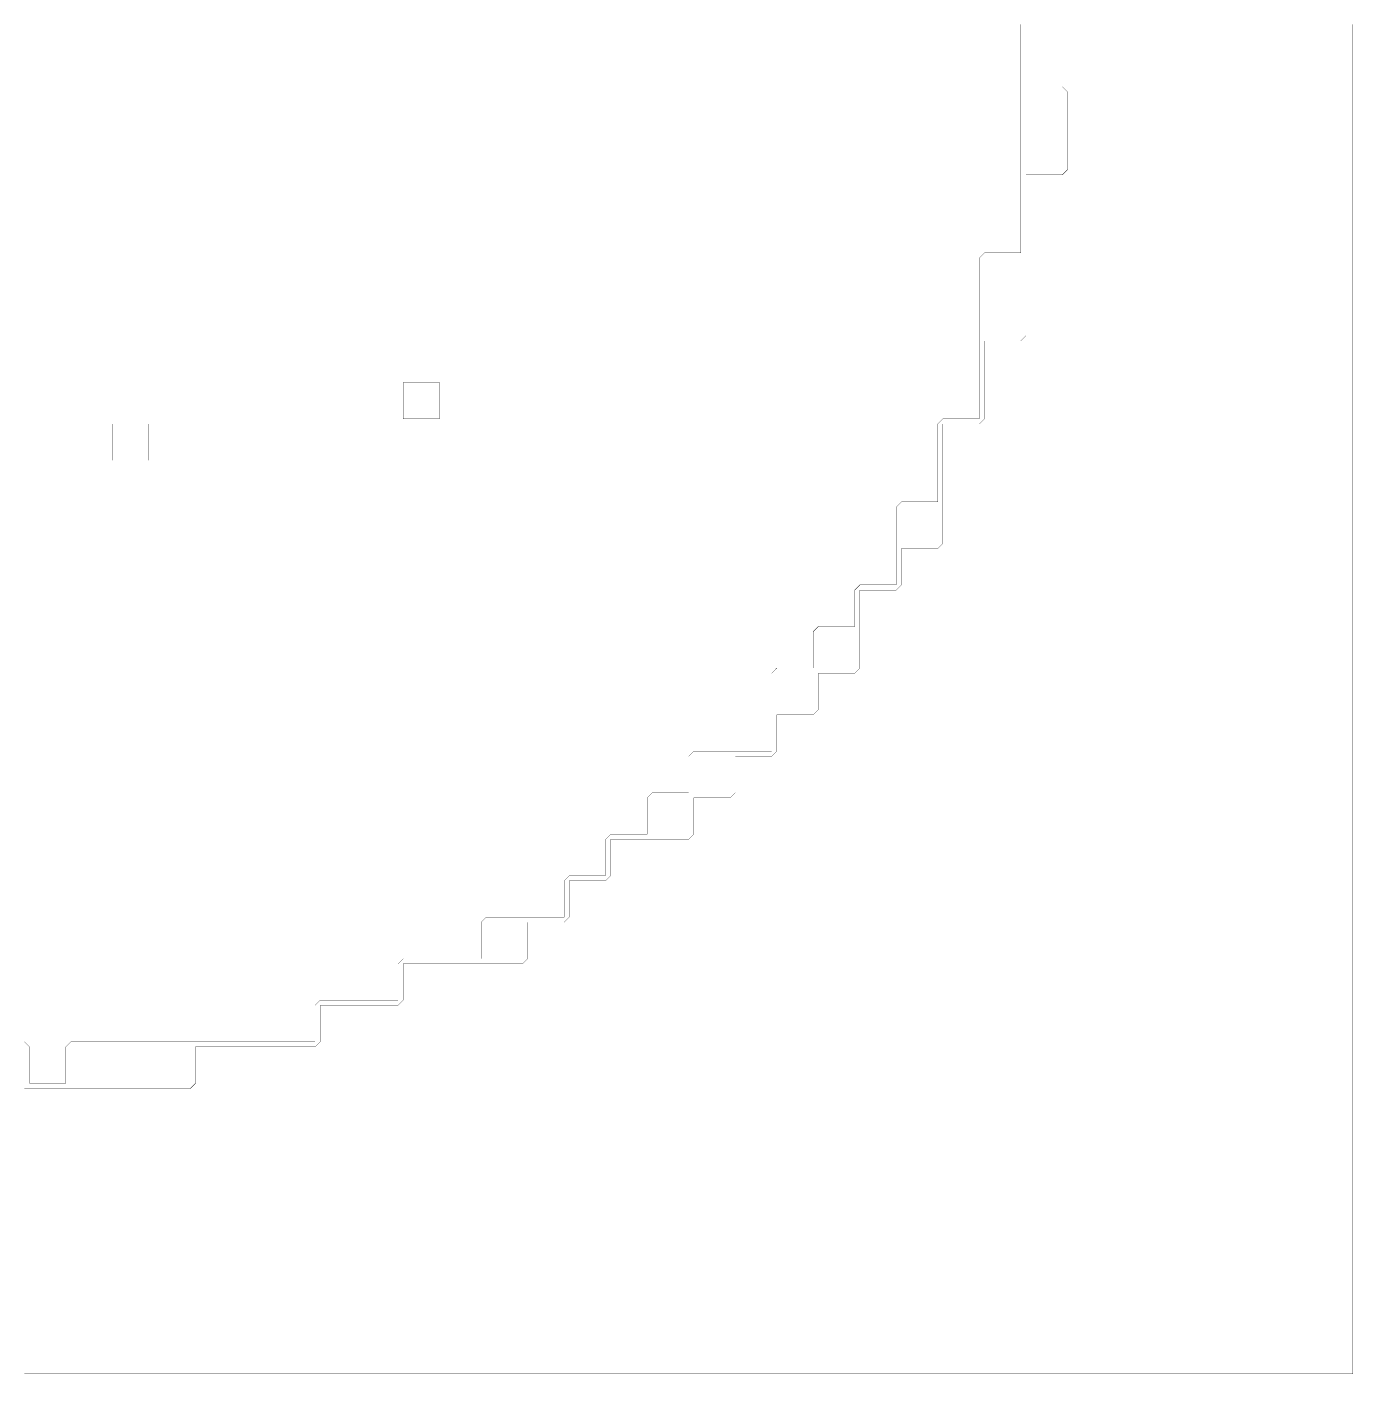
# Model space of a CAD drawing. Header units: metres. Extents: x 0 to 4990, y -4990 to 0.
# Drawn here: x 2495 to 4990, y -4990 to -2456 of the extents above; entities that cross this region are included whole.
import ezdxf

# ---------------------------------------------------------------- set-up
doc = ezdxf.new("R2010")
doc.units = ezdxf.units.M
doc.layers.add('conductor', color=1, linetype='Continuous')
doc.layers.add('substrate', color=5, linetype='Continuous')

msp = doc.modelspace()

# ---------------------------------------------------------------- linework, layer by layer
at = {"layer": 'conductor', "const_width": 0.5}
msp.add_lwpolyline([(2490.234375, -4365.234375), (2500, -4375), (2500, -4384.765625), (2500, -4394.53125), (2500, -4404.296875), (2500, -4414.0625), (2500, -4423.828125), (2500, -4433.59375), (2500, -4443.359375), (2509.765625, -4443.359375), (2519.53125, -4443.359375), (2529.296875, -4443.359375), (2539.0625, -4443.359375), (2548.828125, -4443.359375), (2558.59375, -4443.359375), (2568.359375, -4443.359375), (2568.359375, -4433.59375), (2568.359375, -4423.828125), (2568.359375, -4414.0625), (2568.359375, -4404.296875), (2568.359375, -4394.53125), (2568.359375, -4384.765625), (2568.359375, -4375), (2578.125, -4365.234375), (2587.890625, -4365.234375), (2597.65625, -4365.234375), (2607.421875, -4365.234375), (2617.1875, -4365.234375), (2626.953125, -4365.234375), (2636.71875, -4365.234375), (2646.484375, -4365.234375), (2656.25, -4365.234375), (2666.015625, -4365.234375), (2675.78125, -4365.234375), (2685.546875, -4365.234375), (2695.3125, -4365.234375), (2705.078125, -4365.234375), (2714.84375, -4365.234375), (2724.609375, -4365.234375), (2734.375, -4365.234375), (2744.140625, -4365.234375), (2753.90625, -4365.234375), (2763.671875, -4365.234375), (2773.4375, -4365.234375), (2783.203125, -4365.234375), (2792.96875, -4365.234375), (2802.734375, -4365.234375), (2812.5, -4365.234375), (2822.265625, -4365.234375), (2832.03125, -4365.234375), (2841.796875, -4365.234375), (2851.5625, -4365.234375), (2861.328125, -4365.234375), (2871.09375, -4365.234375), (2880.859375, -4365.234375), (2890.625, -4365.234375), (2900.390625, -4365.234375), (2910.15625, -4365.234375), (2919.921875, -4365.234375), (2929.6875, -4365.234375), (2939.453125, -4365.234375), (2949.21875, -4365.234375), (2958.984375, -4365.234375), (2968.75, -4365.234375), (2978.515625, -4365.234375), (2988.28125, -4365.234375), (2998.046875, -4365.234375), (3007.8125, -4365.234375), (3017.578125, -4365.234375), (3027.34375, -4365.234375), (3037.109375, -4365.234375), (3037.109375, -4355.46875), (3037.109375, -4345.703125), (3037.109375, -4335.9375), (3037.109375, -4326.171875), (3037.109375, -4316.40625), (3037.109375, -4306.640625), (3037.109375, -4296.875), (3046.875, -4287.109375), (3056.640625, -4287.109375), (3066.40625, -4287.109375), (3076.171875, -4287.109375), (3085.9375, -4287.109375), (3095.703125, -4287.109375), (3105.46875, -4287.109375), (3115.234375, -4287.109375), (3125, -4287.109375), (3134.765625, -4287.109375), (3144.53125, -4287.109375), (3154.296875, -4287.109375), (3164.0625, -4287.109375), (3173.828125, -4287.109375), (3183.59375, -4287.109375), (3193.359375, -4287.109375), (3193.359375, -4277.34375), (3193.359375, -4267.578125), (3193.359375, -4257.8125), (3193.359375, -4248.046875), (3193.359375, -4238.28125), (3193.359375, -4228.515625), (3193.359375, -4218.75), (3203.125, -4208.984375), (3212.890625, -4208.984375), (3222.65625, -4208.984375), (3232.421875, -4208.984375), (3242.1875, -4208.984375), (3251.953125, -4208.984375), (3261.71875, -4208.984375), (3271.484375, -4208.984375), (3281.25, -4208.984375), (3291.015625, -4208.984375), (3300.78125, -4208.984375), (3310.546875, -4208.984375), (3320.3125, -4208.984375), (3330.078125, -4208.984375), (3339.84375, -4208.984375), (3349.609375, -4208.984375), (3349.609375, -4199.21875), (3349.609375, -4189.453125), (3349.609375, -4179.6875), (3349.609375, -4169.921875), (3349.609375, -4160.15625), (3349.609375, -4150.390625), (3349.609375, -4140.625), (3359.375, -4130.859375), (3369.140625, -4130.859375), (3378.90625, -4130.859375), (3388.671875, -4130.859375), (3398.4375, -4130.859375), (3408.203125, -4130.859375), (3417.96875, -4130.859375), (3427.734375, -4130.859375), (3437.5, -4130.859375), (3447.265625, -4130.859375), (3457.03125, -4130.859375), (3466.796875, -4130.859375), (3476.5625, -4130.859375), (3486.328125, -4130.859375), (3496.09375, -4130.859375), (3505.859375, -4130.859375), (3505.859375, -4121.09375), (3505.859375, -4111.328125), (3505.859375, -4101.5625), (3505.859375, -4091.796875), (3505.859375, -4082.03125), (3505.859375, -4072.265625), (3505.859375, -4062.5), (3515.625, -4052.734375), (3525.390625, -4052.734375), (3535.15625, -4052.734375), (3544.921875, -4052.734375), (3554.6875, -4052.734375), (3564.453125, -4052.734375), (3574.21875, -4052.734375), (3583.984375, -4052.734375), (3583.984375, -4042.96875), (3583.984375, -4033.203125), (3583.984375, -4023.4375), (3583.984375, -4013.671875), (3583.984375, -4003.90625), (3583.984375, -3994.140625), (3583.984375, -3984.375), (3593.75, -3974.609375), (3603.515625, -3974.609375), (3613.28125, -3974.609375), (3623.046875, -3974.609375), (3632.8125, -3974.609375), (3642.578125, -3974.609375), (3652.34375, -3974.609375), (3662.109375, -3974.609375), (3662.109375, -3964.84375), (3662.109375, -3955.078125), (3662.109375, -3945.3125), (3662.109375, -3935.546875), (3662.109375, -3925.78125), (3662.109375, -3916.015625), (3662.109375, -3906.25), (3671.875, -3896.484375), (3681.640625, -3896.484375), (3691.40625, -3896.484375), (3701.171875, -3896.484375), (3710.9375, -3896.484375), (3720.703125, -3896.484375), (3730.46875, -3896.484375), (3740.234375, -3896.484375), (3740.234375, -3886.71875), (3740.234375, -3876.953125), (3740.234375, -3867.1875), (3740.234375, -3857.421875), (3740.234375, -3847.65625), (3740.234375, -3837.890625), (3740.234375, -3828.125), (3750, -3818.359375), (3759.765625, -3818.359375), (3769.53125, -3818.359375), (3779.296875, -3818.359375), (3789.0625, -3818.359375), (3798.828125, -3818.359375), (3808.59375, -3818.359375), (3818.359375, -3818.359375), (3828.125, -3818.359375), (3837.890625, -3818.359375), (3847.65625, -3818.359375), (3857.421875, -3818.359375), (3867.1875, -3818.359375), (3876.953125, -3818.359375), (3886.71875, -3818.359375), (3896.484375, -3818.359375), (3896.484375, -3808.59375), (3896.484375, -3798.828125), (3896.484375, -3789.0625), (3896.484375, -3779.296875), (3896.484375, -3769.53125), (3896.484375, -3759.765625), (3896.484375, -3750), (3896.484375, -3740.234375), (3896.484375, -3730.46875), (3896.484375, -3720.703125), (3896.484375, -3710.9375), (3896.484375, -3701.171875), (3896.484375, -3691.40625), (3896.484375, -3681.640625), (3896.484375, -3671.875), (3906.25, -3662.109375), (3916.015625, -3662.109375), (3925.78125, -3662.109375), (3935.546875, -3662.109375), (3945.3125, -3662.109375), (3955.078125, -3662.109375), (3964.84375, -3662.109375), (3974.609375, -3662.109375), (3974.609375, -3652.34375), (3974.609375, -3642.578125), (3974.609375, -3632.8125), (3974.609375, -3623.046875), (3974.609375, -3613.28125), (3974.609375, -3603.515625), (3974.609375, -3593.75), (3984.375, -3583.984375), (3994.140625, -3583.984375), (4003.90625, -3583.984375), (4013.671875, -3583.984375), (4023.4375, -3583.984375), (4033.203125, -3583.984375), (4042.96875, -3583.984375), (4052.734375, -3583.984375), (4052.734375, -3574.21875), (4052.734375, -3564.453125), (4052.734375, -3554.6875), (4052.734375, -3544.921875), (4052.734375, -3535.15625), (4052.734375, -3525.390625), (4052.734375, -3515.625), (4062.5, -3505.859375), (4072.265625, -3505.859375), (4082.03125, -3505.859375), (4091.796875, -3505.859375), (4101.5625, -3505.859375), (4111.328125, -3505.859375), (4121.09375, -3505.859375), (4130.859375, -3505.859375), (4130.859375, -3496.09375), (4130.859375, -3486.328125), (4130.859375, -3476.5625), (4130.859375, -3466.796875), (4130.859375, -3457.03125), (4130.859375, -3447.265625), (4130.859375, -3437.5), (4130.859375, -3427.734375), (4130.859375, -3417.96875), (4130.859375, -3408.203125), (4130.859375, -3398.4375), (4130.859375, -3388.671875), (4130.859375, -3378.90625), (4130.859375, -3369.140625), (4130.859375, -3359.375), (4140.625, -3349.609375), (4150.390625, -3349.609375), (4160.15625, -3349.609375), (4169.921875, -3349.609375), (4179.6875, -3349.609375), (4189.453125, -3349.609375), (4199.21875, -3349.609375), (4208.984375, -3349.609375), (4208.984375, -3339.84375), (4208.984375, -3330.078125), (4208.984375, -3320.3125), (4208.984375, -3310.546875), (4208.984375, -3300.78125), (4208.984375, -3291.015625), (4208.984375, -3281.25), (4208.984375, -3271.484375), (4208.984375, -3261.71875), (4208.984375, -3251.953125), (4208.984375, -3242.1875), (4208.984375, -3232.421875), (4208.984375, -3222.65625), (4208.984375, -3212.890625), (4208.984375, -3203.125), (4218.75, -3193.359375), (4228.515625, -3193.359375), (4238.28125, -3193.359375), (4248.046875, -3193.359375), (4257.8125, -3193.359375), (4267.578125, -3193.359375), (4277.34375, -3193.359375), (4287.109375, -3193.359375), (4287.109375, -3183.59375), (4287.109375, -3173.828125), (4287.109375, -3164.0625), (4287.109375, -3154.296875), (4287.109375, -3144.53125), (4287.109375, -3134.765625), (4287.109375, -3125), (4287.109375, -3115.234375), (4287.109375, -3105.46875), (4287.109375, -3095.703125), (4287.109375, -3085.9375), (4287.109375, -3076.171875), (4287.109375, -3066.40625), (4287.109375, -3056.640625), (4287.109375, -3046.875), (4287.109375, -3037.109375), (4287.109375, -3027.34375), (4287.109375, -3017.578125), (4287.109375, -3007.8125), (4287.109375, -2998.046875), (4287.109375, -2988.28125), (4287.109375, -2978.515625), (4287.109375, -2968.75), (4287.109375, -2958.984375), (4287.109375, -2949.21875), (4287.109375, -2939.453125), (4287.109375, -2929.6875), (4287.109375, -2919.921875), (4287.109375, -2910.15625), (4287.109375, -2900.390625), (4287.109375, -2890.625), (4296.875, -2880.859375), (4306.640625, -2880.859375), (4316.40625, -2880.859375), (4326.171875, -2880.859375), (4335.9375, -2880.859375), (4345.703125, -2880.859375), (4355.46875, -2880.859375), (4365.234375, -2880.859375), (4365.234375, -2871.09375), (4365.234375, -2861.328125), (4365.234375, -2851.5625), (4365.234375, -2841.796875), (4365.234375, -2832.03125), (4365.234375, -2822.265625), (4365.234375, -2812.5), (4365.234375, -2802.734375), (4365.234375, -2792.96875), (4365.234375, -2783.203125), (4365.234375, -2773.4375), (4365.234375, -2763.671875), (4365.234375, -2753.90625), (4365.234375, -2744.140625), (4365.234375, -2734.375), (4365.234375, -2724.609375), (4365.234375, -2714.84375), (4365.234375, -2705.078125), (4365.234375, -2695.3125), (4365.234375, -2685.546875), (4365.234375, -2675.78125), (4365.234375, -2666.015625), (4365.234375, -2656.25), (4365.234375, -2646.484375), (4365.234375, -2636.71875), (4365.234375, -2626.953125), (4365.234375, -2617.1875), (4365.234375, -2607.421875), (4365.234375, -2597.65625), (4365.234375, -2587.890625), (4365.234375, -2578.125), (4365.234375, -2568.359375), (4365.234375, -2558.59375), (4365.234375, -2548.828125), (4365.234375, -2539.0625), (4365.234375, -2529.296875), (4365.234375, -2519.53125), (4365.234375, -2509.765625), (4365.234375, -2500), (4365.234375, -2490.234375), (4365.234375, -2480.46875), (4365.234375, -2470.703125), (4365.234375, -2460.9375), (4365.234375, -2451.171875)], dxfattribs=at)
at = {"layer": 'substrate', "const_width": 0.5}
for points in [[(2490.234375, -4990.234375), (2500, -4990.234375), (2509.765625, -4990.234375), (2519.53125, -4990.234375), (2529.296875, -4990.234375), (2539.0625, -4990.234375), (2548.828125, -4990.234375), (2558.59375, -4990.234375), (2568.359375, -4990.234375), (2578.125, -4990.234375), (2587.890625, -4990.234375), (2597.65625, -4990.234375), (2607.421875, -4990.234375), (2617.1875, -4990.234375), (2626.953125, -4990.234375), (2636.71875, -4990.234375), (2646.484375, -4990.234375), (2656.25, -4990.234375), (2666.015625, -4990.234375), (2675.78125, -4990.234375), (2685.546875, -4990.234375), (2695.3125, -4990.234375), (2705.078125, -4990.234375), (2714.84375, -4990.234375), (2724.609375, -4990.234375), (2734.375, -4990.234375), (2744.140625, -4990.234375), (2753.90625, -4990.234375), (2763.671875, -4990.234375), (2773.4375, -4990.234375), (2783.203125, -4990.234375), (2792.96875, -4990.234375), (2802.734375, -4990.234375), (2812.5, -4990.234375), (2822.265625, -4990.234375), (2832.03125, -4990.234375), (2841.796875, -4990.234375), (2851.5625, -4990.234375), (2861.328125, -4990.234375), (2871.09375, -4990.234375), (2880.859375, -4990.234375), (2890.625, -4990.234375), (2900.390625, -4990.234375), (2910.15625, -4990.234375), (2919.921875, -4990.234375), (2929.6875, -4990.234375), (2939.453125, -4990.234375), (2949.21875, -4990.234375), (2958.984375, -4990.234375), (2968.75, -4990.234375), (2978.515625, -4990.234375), (2988.28125, -4990.234375), (2998.046875, -4990.234375), (3007.8125, -4990.234375), (3017.578125, -4990.234375), (3027.34375, -4990.234375), (3037.109375, -4990.234375), (3046.875, -4990.234375), (3056.640625, -4990.234375), (3066.40625, -4990.234375), (3076.171875, -4990.234375), (3085.9375, -4990.234375), (3095.703125, -4990.234375), (3105.46875, -4990.234375), (3115.234375, -4990.234375), (3125, -4990.234375), (3134.765625, -4990.234375), (3144.53125, -4990.234375), (3154.296875, -4990.234375), (3164.0625, -4990.234375), (3173.828125, -4990.234375), (3183.59375, -4990.234375), (3193.359375, -4990.234375), (3203.125, -4990.234375), (3212.890625, -4990.234375), (3222.65625, -4990.234375), (3232.421875, -4990.234375), (3242.1875, -4990.234375), (3251.953125, -4990.234375), (3261.71875, -4990.234375), (3271.484375, -4990.234375), (3281.25, -4990.234375), (3291.015625, -4990.234375), (3300.78125, -4990.234375), (3310.546875, -4990.234375), (3320.3125, -4990.234375), (3330.078125, -4990.234375), (3339.84375, -4990.234375), (3349.609375, -4990.234375), (3359.375, -4990.234375), (3369.140625, -4990.234375), (3378.90625, -4990.234375), (3388.671875, -4990.234375), (3398.4375, -4990.234375), (3408.203125, -4990.234375), (3417.96875, -4990.234375), (3427.734375, -4990.234375), (3437.5, -4990.234375), (3447.265625, -4990.234375), (3457.03125, -4990.234375), (3466.796875, -4990.234375), (3476.5625, -4990.234375), (3486.328125, -4990.234375), (3496.09375, -4990.234375), (3505.859375, -4990.234375), (3515.625, -4990.234375), (3525.390625, -4990.234375), (3535.15625, -4990.234375), (3544.921875, -4990.234375), (3554.6875, -4990.234375), (3564.453125, -4990.234375), (3574.21875, -4990.234375), (3583.984375, -4990.234375), (3593.75, -4990.234375), (3603.515625, -4990.234375), (3613.28125, -4990.234375), (3623.046875, -4990.234375), (3632.8125, -4990.234375), (3642.578125, -4990.234375), (3652.34375, -4990.234375), (3662.109375, -4990.234375), (3671.875, -4990.234375), (3681.640625, -4990.234375), (3691.40625, -4990.234375), (3701.171875, -4990.234375), (3710.9375, -4990.234375), (3720.703125, -4990.234375), (3730.46875, -4990.234375), (3740.234375, -4990.234375), (3750, -4990.234375), (3759.765625, -4990.234375), (3769.53125, -4990.234375), (3779.296875, -4990.234375), (3789.0625, -4990.234375), (3798.828125, -4990.234375), (3808.59375, -4990.234375), (3818.359375, -4990.234375), (3828.125, -4990.234375), (3837.890625, -4990.234375), (3847.65625, -4990.234375), (3857.421875, -4990.234375), (3867.1875, -4990.234375), (3876.953125, -4990.234375), (3886.71875, -4990.234375), (3896.484375, -4990.234375), (3906.25, -4990.234375), (3916.015625, -4990.234375), (3925.78125, -4990.234375), (3935.546875, -4990.234375), (3945.3125, -4990.234375), (3955.078125, -4990.234375), (3964.84375, -4990.234375), (3974.609375, -4990.234375), (3984.375, -4990.234375), (3994.140625, -4990.234375), (4003.90625, -4990.234375), (4013.671875, -4990.234375), (4023.4375, -4990.234375), (4033.203125, -4990.234375), (4042.96875, -4990.234375), (4052.734375, -4990.234375), (4062.5, -4990.234375), (4072.265625, -4990.234375), (4082.03125, -4990.234375), (4091.796875, -4990.234375), (4101.5625, -4990.234375), (4111.328125, -4990.234375), (4121.09375, -4990.234375), (4130.859375, -4990.234375), (4140.625, -4990.234375), (4150.390625, -4990.234375), (4160.15625, -4990.234375), (4169.921875, -4990.234375), (4179.6875, -4990.234375), (4189.453125, -4990.234375), (4199.21875, -4990.234375), (4208.984375, -4990.234375), (4218.75, -4990.234375), (4228.515625, -4990.234375), (4238.28125, -4990.234375), (4248.046875, -4990.234375), (4257.8125, -4990.234375), (4267.578125, -4990.234375), (4277.34375, -4990.234375), (4287.109375, -4990.234375), (4296.875, -4990.234375), (4306.640625, -4990.234375), (4316.40625, -4990.234375), (4326.171875, -4990.234375), (4335.9375, -4990.234375), (4345.703125, -4990.234375), (4355.46875, -4990.234375), (4365.234375, -4990.234375), (4375, -4990.234375), (4384.765625, -4990.234375), (4394.53125, -4990.234375), (4404.296875, -4990.234375), (4414.0625, -4990.234375), (4423.828125, -4990.234375), (4433.59375, -4990.234375), (4443.359375, -4990.234375), (4453.125, -4990.234375), (4462.890625, -4990.234375), (4472.65625, -4990.234375), (4482.421875, -4990.234375), (4492.1875, -4990.234375), (4501.953125, -4990.234375), (4511.71875, -4990.234375), (4521.484375, -4990.234375), (4531.25, -4990.234375), (4541.015625, -4990.234375), (4550.78125, -4990.234375), (4560.546875, -4990.234375), (4570.3125, -4990.234375), (4580.078125, -4990.234375), (4589.84375, -4990.234375), (4599.609375, -4990.234375), (4609.375, -4990.234375), (4619.140625, -4990.234375), (4628.90625, -4990.234375), (4638.671875, -4990.234375), (4648.4375, -4990.234375), (4658.203125, -4990.234375), (4667.96875, -4990.234375), (4677.734375, -4990.234375), (4687.5, -4990.234375), (4697.265625, -4990.234375), (4707.03125, -4990.234375), (4716.796875, -4990.234375), (4726.5625, -4990.234375), (4736.328125, -4990.234375), (4746.09375, -4990.234375), (4755.859375, -4990.234375), (4765.625, -4990.234375), (4775.390625, -4990.234375), (4785.15625, -4990.234375), (4794.921875, -4990.234375), (4804.6875, -4990.234375), (4814.453125, -4990.234375), (4824.21875, -4990.234375), (4833.984375, -4990.234375), (4843.75, -4990.234375), (4853.515625, -4990.234375), (4863.28125, -4990.234375), (4873.046875, -4990.234375), (4882.8125, -4990.234375), (4892.578125, -4990.234375), (4902.34375, -4990.234375), (4912.109375, -4990.234375), (4921.875, -4990.234375), (4931.640625, -4990.234375), (4941.40625, -4990.234375), (4951.171875, -4990.234375), (4960.9375, -4990.234375), (4970.703125, -4990.234375), (4980.46875, -4990.234375), (4990.234375, -4990.234375), (4990.234375, -4980.46875), (4990.234375, -4970.703125), (4990.234375, -4960.9375), (4990.234375, -4951.171875), (4990.234375, -4941.40625), (4990.234375, -4931.640625), (4990.234375, -4921.875), (4990.234375, -4912.109375), (4990.234375, -4902.34375), (4990.234375, -4892.578125), (4990.234375, -4882.8125), (4990.234375, -4873.046875), (4990.234375, -4863.28125), (4990.234375, -4853.515625), (4990.234375, -4843.75), (4990.234375, -4833.984375), (4990.234375, -4824.21875), (4990.234375, -4814.453125), (4990.234375, -4804.6875), (4990.234375, -4794.921875), (4990.234375, -4785.15625), (4990.234375, -4775.390625), (4990.234375, -4765.625), (4990.234375, -4755.859375), (4990.234375, -4746.09375), (4990.234375, -4736.328125), (4990.234375, -4726.5625), (4990.234375, -4716.796875), (4990.234375, -4707.03125), (4990.234375, -4697.265625), (4990.234375, -4687.5), (4990.234375, -4677.734375), (4990.234375, -4667.96875), (4990.234375, -4658.203125), (4990.234375, -4648.4375), (4990.234375, -4638.671875), (4990.234375, -4628.90625), (4990.234375, -4619.140625), (4990.234375, -4609.375), (4990.234375, -4599.609375), (4990.234375, -4589.84375), (4990.234375, -4580.078125), (4990.234375, -4570.3125), (4990.234375, -4560.546875), (4990.234375, -4550.78125), (4990.234375, -4541.015625), (4990.234375, -4531.25), (4990.234375, -4521.484375), (4990.234375, -4511.71875), (4990.234375, -4501.953125), (4990.234375, -4492.1875), (4990.234375, -4482.421875), (4990.234375, -4472.65625), (4990.234375, -4462.890625), (4990.234375, -4453.125), (4990.234375, -4443.359375), (4990.234375, -4433.59375), (4990.234375, -4423.828125), (4990.234375, -4414.0625), (4990.234375, -4404.296875), (4990.234375, -4394.53125), (4990.234375, -4384.765625), (4990.234375, -4375), (4990.234375, -4365.234375), (4990.234375, -4355.46875), (4990.234375, -4345.703125), (4990.234375, -4335.9375), (4990.234375, -4326.171875), (4990.234375, -4316.40625), (4990.234375, -4306.640625), (4990.234375, -4296.875), (4990.234375, -4287.109375), (4990.234375, -4277.34375), (4990.234375, -4267.578125), (4990.234375, -4257.8125), (4990.234375, -4248.046875), (4990.234375, -4238.28125), (4990.234375, -4228.515625), (4990.234375, -4218.75), (4990.234375, -4208.984375), (4990.234375, -4199.21875), (4990.234375, -4189.453125), (4990.234375, -4179.6875), (4990.234375, -4169.921875), (4990.234375, -4160.15625), (4990.234375, -4150.390625), (4990.234375, -4140.625), (4990.234375, -4130.859375), (4990.234375, -4121.09375), (4990.234375, -4111.328125), (4990.234375, -4101.5625), (4990.234375, -4091.796875), (4990.234375, -4082.03125), (4990.234375, -4072.265625), (4990.234375, -4062.5), (4990.234375, -4052.734375), (4990.234375, -4042.96875), (4990.234375, -4033.203125), (4990.234375, -4023.4375), (4990.234375, -4013.671875), (4990.234375, -4003.90625), (4990.234375, -3994.140625), (4990.234375, -3984.375), (4990.234375, -3974.609375), (4990.234375, -3964.84375), (4990.234375, -3955.078125), (4990.234375, -3945.3125), (4990.234375, -3935.546875), (4990.234375, -3925.78125), (4990.234375, -3916.015625), (4990.234375, -3906.25), (4990.234375, -3896.484375), (4990.234375, -3886.71875), (4990.234375, -3876.953125), (4990.234375, -3867.1875), (4990.234375, -3857.421875), (4990.234375, -3847.65625), (4990.234375, -3837.890625), (4990.234375, -3828.125), (4990.234375, -3818.359375), (4990.234375, -3808.59375), (4990.234375, -3798.828125), (4990.234375, -3789.0625), (4990.234375, -3779.296875), (4990.234375, -3769.53125), (4990.234375, -3759.765625), (4990.234375, -3750), (4990.234375, -3740.234375), (4990.234375, -3730.46875), (4990.234375, -3720.703125), (4990.234375, -3710.9375), (4990.234375, -3701.171875), (4990.234375, -3691.40625), (4990.234375, -3681.640625), (4990.234375, -3671.875), (4990.234375, -3662.109375), (4990.234375, -3652.34375), (4990.234375, -3642.578125), (4990.234375, -3632.8125), (4990.234375, -3623.046875), (4990.234375, -3613.28125), (4990.234375, -3603.515625), (4990.234375, -3593.75), (4990.234375, -3583.984375), (4990.234375, -3574.21875), (4990.234375, -3564.453125), (4990.234375, -3554.6875), (4990.234375, -3544.921875), (4990.234375, -3535.15625), (4990.234375, -3525.390625), (4990.234375, -3515.625), (4990.234375, -3505.859375), (4990.234375, -3496.09375), (4990.234375, -3486.328125), (4990.234375, -3476.5625), (4990.234375, -3466.796875), (4990.234375, -3457.03125), (4990.234375, -3447.265625), (4990.234375, -3437.5), (4990.234375, -3427.734375), (4990.234375, -3417.96875), (4990.234375, -3408.203125), (4990.234375, -3398.4375), (4990.234375, -3388.671875), (4990.234375, -3378.90625), (4990.234375, -3369.140625), (4990.234375, -3359.375), (4990.234375, -3349.609375), (4990.234375, -3339.84375), (4990.234375, -3330.078125), (4990.234375, -3320.3125), (4990.234375, -3310.546875), (4990.234375, -3300.78125), (4990.234375, -3291.015625), (4990.234375, -3281.25), (4990.234375, -3271.484375), (4990.234375, -3261.71875), (4990.234375, -3251.953125), (4990.234375, -3242.1875), (4990.234375, -3232.421875), (4990.234375, -3222.65625), (4990.234375, -3212.890625), (4990.234375, -3203.125), (4990.234375, -3193.359375), (4990.234375, -3183.59375), (4990.234375, -3173.828125), (4990.234375, -3164.0625), (4990.234375, -3154.296875), (4990.234375, -3144.53125), (4990.234375, -3134.765625), (4990.234375, -3125), (4990.234375, -3115.234375), (4990.234375, -3105.46875), (4990.234375, -3095.703125), (4990.234375, -3085.9375), (4990.234375, -3076.171875), (4990.234375, -3066.40625), (4990.234375, -3056.640625), (4990.234375, -3046.875), (4990.234375, -3037.109375), (4990.234375, -3027.34375), (4990.234375, -3017.578125), (4990.234375, -3007.8125), (4990.234375, -2998.046875), (4990.234375, -2988.28125), (4990.234375, -2978.515625), (4990.234375, -2968.75), (4990.234375, -2958.984375), (4990.234375, -2949.21875), (4990.234375, -2939.453125), (4990.234375, -2929.6875), (4990.234375, -2919.921875), (4990.234375, -2910.15625), (4990.234375, -2900.390625), (4990.234375, -2890.625), (4990.234375, -2880.859375), (4990.234375, -2871.09375), (4990.234375, -2861.328125), (4990.234375, -2851.5625), (4990.234375, -2841.796875), (4990.234375, -2832.03125), (4990.234375, -2822.265625), (4990.234375, -2812.5), (4990.234375, -2802.734375), (4990.234375, -2792.96875), (4990.234375, -2783.203125), (4990.234375, -2773.4375), (4990.234375, -2763.671875), (4990.234375, -2753.90625), (4990.234375, -2744.140625), (4990.234375, -2734.375), (4990.234375, -2724.609375), (4990.234375, -2714.84375), (4990.234375, -2705.078125), (4990.234375, -2695.3125), (4990.234375, -2685.546875), (4990.234375, -2675.78125), (4990.234375, -2666.015625), (4990.234375, -2656.25), (4990.234375, -2646.484375), (4990.234375, -2636.71875), (4990.234375, -2626.953125), (4990.234375, -2617.1875), (4990.234375, -2607.421875), (4990.234375, -2597.65625), (4990.234375, -2587.890625), (4990.234375, -2578.125), (4990.234375, -2568.359375), (4990.234375, -2558.59375), (4990.234375, -2548.828125), (4990.234375, -2539.0625), (4990.234375, -2529.296875), (4990.234375, -2519.53125), (4990.234375, -2509.765625), (4990.234375, -2500), (4990.234375, -2490.234375), (4990.234375, -2480.46875), (4990.234375, -2470.703125), (4990.234375, -2460.9375), (4990.234375, -2451.171875)], [(4375, -2451.171875), (4375, -2460.9375), (4375, -2470.703125), (4375, -2480.46875), (4375, -2490.234375), (4375, -2500), (4375, -2509.765625), (4375, -2519.53125), (4375, -2529.296875), (4375, -2539.0625), (4375, -2548.828125), (4375, -2558.59375), (4375, -2568.359375), (4384.765625, -2568.359375), (4394.53125, -2568.359375), (4404.296875, -2568.359375), (4414.0625, -2568.359375), (4423.828125, -2568.359375), (4433.59375, -2568.359375), (4443.359375, -2568.359375), (4453.125, -2578.125), (4453.125, -2587.890625), (4453.125, -2597.65625), (4453.125, -2607.421875), (4453.125, -2617.1875), (4453.125, -2626.953125), (4453.125, -2636.71875), (4453.125, -2646.484375), (4453.125, -2656.25), (4453.125, -2666.015625), (4453.125, -2675.78125), (4453.125, -2685.546875), (4453.125, -2695.3125), (4453.125, -2705.078125), (4453.125, -2714.84375), (4453.125, -2724.609375), (4443.359375, -2734.375), (4433.59375, -2734.375), (4423.828125, -2734.375), (4414.0625, -2734.375), (4404.296875, -2734.375), (4394.53125, -2734.375), (4384.765625, -2734.375), (4375, -2734.375), (4375, -2744.140625), (4375, -2753.90625), (4375, -2763.671875), (4375, -2773.4375), (4375, -2783.203125), (4375, -2792.96875), (4375, -2802.734375), (4375, -2812.5), (4375, -2822.265625), (4375, -2832.03125), (4375, -2841.796875), (4375, -2851.5625), (4375, -2861.328125), (4375, -2871.09375), (4375, -2880.859375), (4375, -2890.625), (4375, -2900.390625), (4375, -2910.15625), (4375, -2919.921875), (4375, -2929.6875), (4375, -2939.453125), (4375, -2949.21875), (4375, -2958.984375), (4375, -2968.75), (4375, -2978.515625), (4375, -2988.28125), (4375, -2998.046875), (4375, -3007.8125), (4375, -3017.578125), (4375, -3027.34375), (4375, -3037.109375), (4365.234375, -3046.875), (4355.46875, -3046.875), (4345.703125, -3046.875), (4335.9375, -3046.875), (4326.171875, -3046.875), (4316.40625, -3046.875), (4306.640625, -3046.875), (4296.875, -3046.875), (4296.875, -3056.640625), (4296.875, -3066.40625), (4296.875, -3076.171875), (4296.875, -3085.9375), (4296.875, -3095.703125), (4296.875, -3105.46875), (4296.875, -3115.234375), (4296.875, -3125), (4296.875, -3134.765625), (4296.875, -3144.53125), (4296.875, -3154.296875), (4296.875, -3164.0625), (4296.875, -3173.828125), (4296.875, -3183.59375), (4296.875, -3193.359375), (4287.109375, -3203.125), (4277.34375, -3203.125), (4267.578125, -3203.125), (4257.8125, -3203.125), (4248.046875, -3203.125), (4238.28125, -3203.125), (4228.515625, -3203.125), (4218.75, -3203.125), (4218.75, -3212.890625), (4218.75, -3222.65625), (4218.75, -3232.421875), (4218.75, -3242.1875), (4218.75, -3251.953125), (4218.75, -3261.71875), (4218.75, -3271.484375), (4218.75, -3281.25), (4218.75, -3291.015625), (4218.75, -3300.78125), (4218.75, -3310.546875), (4218.75, -3320.3125), (4218.75, -3330.078125), (4218.75, -3339.84375), (4218.75, -3349.609375), (4218.75, -3359.375), (4218.75, -3369.140625), (4218.75, -3378.90625), (4218.75, -3388.671875), (4218.75, -3398.4375), (4218.75, -3408.203125), (4218.75, -3417.96875), (4218.75, -3427.734375), (4208.984375, -3437.5), (4199.21875, -3437.5), (4189.453125, -3437.5), (4179.6875, -3437.5), (4169.921875, -3437.5), (4160.15625, -3437.5), (4150.390625, -3437.5), (4140.625, -3437.5), (4140.625, -3447.265625), (4140.625, -3457.03125), (4140.625, -3466.796875), (4140.625, -3476.5625), (4140.625, -3486.328125), (4140.625, -3496.09375), (4140.625, -3505.859375), (4130.859375, -3515.625), (4121.09375, -3515.625), (4111.328125, -3515.625), (4101.5625, -3515.625), (4091.796875, -3515.625), (4082.03125, -3515.625), (4072.265625, -3515.625), (4062.5, -3515.625), (4062.5, -3525.390625), (4062.5, -3535.15625), (4062.5, -3544.921875), (4062.5, -3554.6875), (4062.5, -3564.453125), (4062.5, -3574.21875), (4062.5, -3583.984375), (4062.5, -3593.75), (4062.5, -3603.515625), (4062.5, -3613.28125), (4062.5, -3623.046875), (4062.5, -3632.8125), (4062.5, -3642.578125), (4062.5, -3652.34375), (4062.5, -3662.109375), (4052.734375, -3671.875), (4042.96875, -3671.875), (4033.203125, -3671.875), (4023.4375, -3671.875), (4013.671875, -3671.875), (4003.90625, -3671.875), (3994.140625, -3671.875), (3984.375, -3671.875), (3984.375, -3681.640625), (3984.375, -3691.40625), (3984.375, -3701.171875), (3984.375, -3710.9375), (3984.375, -3720.703125), (3984.375, -3730.46875), (3984.375, -3740.234375), (3974.609375, -3750), (3964.84375, -3750), (3955.078125, -3750), (3945.3125, -3750), (3935.546875, -3750), (3925.78125, -3750), (3916.015625, -3750), (3906.25, -3750), (3906.25, -3759.765625), (3906.25, -3769.53125), (3906.25, -3779.296875), (3906.25, -3789.0625), (3906.25, -3798.828125), (3906.25, -3808.59375), (3906.25, -3818.359375), (3896.484375, -3828.125), (3886.71875, -3828.125), (3876.953125, -3828.125), (3867.1875, -3828.125), (3857.421875, -3828.125), (3847.65625, -3828.125), (3837.890625, -3828.125), (3828.125, -3828.125), (3828.125, -3837.890625), (3828.125, -3847.65625), (3828.125, -3857.421875), (3828.125, -3867.1875), (3828.125, -3876.953125), (3828.125, -3886.71875), (3828.125, -3896.484375), (3818.359375, -3906.25), (3808.59375, -3906.25), (3798.828125, -3906.25), (3789.0625, -3906.25), (3779.296875, -3906.25), (3769.53125, -3906.25), (3759.765625, -3906.25), (3750, -3906.25), (3750, -3916.015625), (3750, -3925.78125), (3750, -3935.546875), (3750, -3945.3125), (3750, -3955.078125), (3750, -3964.84375), (3750, -3974.609375), (3740.234375, -3984.375), (3730.46875, -3984.375), (3720.703125, -3984.375), (3710.9375, -3984.375), (3701.171875, -3984.375), (3691.40625, -3984.375), (3681.640625, -3984.375), (3671.875, -3984.375), (3662.109375, -3984.375), (3652.34375, -3984.375), (3642.578125, -3984.375), (3632.8125, -3984.375), (3623.046875, -3984.375), (3613.28125, -3984.375), (3603.515625, -3984.375), (3593.75, -3984.375), (3593.75, -3994.140625), (3593.75, -4003.90625), (3593.75, -4013.671875), (3593.75, -4023.4375), (3593.75, -4033.203125), (3593.75, -4042.96875), (3593.75, -4052.734375), (3583.984375, -4062.5), (3574.21875, -4062.5), (3564.453125, -4062.5), (3554.6875, -4062.5), (3544.921875, -4062.5), (3535.15625, -4062.5), (3525.390625, -4062.5), (3515.625, -4062.5), (3515.625, -4072.265625), (3515.625, -4082.03125), (3515.625, -4091.796875), (3515.625, -4101.5625), (3515.625, -4111.328125), (3515.625, -4121.09375), (3515.625, -4130.859375), (3505.859375, -4140.625), (3496.09375, -4140.625), (3486.328125, -4140.625), (3476.5625, -4140.625), (3466.796875, -4140.625), (3457.03125, -4140.625), (3447.265625, -4140.625), (3437.5, -4140.625), (3437.5, -4150.390625), (3437.5, -4160.15625), (3437.5, -4169.921875), (3437.5, -4179.6875), (3437.5, -4189.453125), (3437.5, -4199.21875), (3437.5, -4208.984375), (3427.734375, -4218.75), (3417.96875, -4218.75), (3408.203125, -4218.75), (3398.4375, -4218.75), (3388.671875, -4218.75), (3378.90625, -4218.75), (3369.140625, -4218.75), (3359.375, -4218.75), (3349.609375, -4218.75), (3339.84375, -4218.75), (3330.078125, -4218.75), (3320.3125, -4218.75), (3310.546875, -4218.75), (3300.78125, -4218.75), (3291.015625, -4218.75), (3281.25, -4218.75), (3271.484375, -4218.75), (3261.71875, -4218.75), (3251.953125, -4218.75), (3242.1875, -4218.75), (3232.421875, -4218.75), (3222.65625, -4218.75), (3212.890625, -4218.75), (3203.125, -4218.75), (3203.125, -4228.515625), (3203.125, -4238.28125), (3203.125, -4248.046875), (3203.125, -4257.8125), (3203.125, -4267.578125), (3203.125, -4277.34375), (3203.125, -4287.109375), (3193.359375, -4296.875), (3183.59375, -4296.875), (3173.828125, -4296.875), (3164.0625, -4296.875), (3154.296875, -4296.875), (3144.53125, -4296.875), (3134.765625, -4296.875), (3125, -4296.875), (3115.234375, -4296.875), (3105.46875, -4296.875), (3095.703125, -4296.875), (3085.9375, -4296.875), (3076.171875, -4296.875), (3066.40625, -4296.875), (3056.640625, -4296.875), (3046.875, -4296.875), (3046.875, -4306.640625), (3046.875, -4316.40625), (3046.875, -4326.171875), (3046.875, -4335.9375), (3046.875, -4345.703125), (3046.875, -4355.46875), (3046.875, -4365.234375), (3037.109375, -4375), (3027.34375, -4375), (3017.578125, -4375), (3007.8125, -4375), (2998.046875, -4375), (2988.28125, -4375), (2978.515625, -4375), (2968.75, -4375), (2958.984375, -4375), (2949.21875, -4375), (2939.453125, -4375), (2929.6875, -4375), (2919.921875, -4375), (2910.15625, -4375), (2900.390625, -4375), (2890.625, -4375), (2880.859375, -4375), (2871.09375, -4375), (2861.328125, -4375), (2851.5625, -4375), (2841.796875, -4375), (2832.03125, -4375), (2822.265625, -4375), (2812.5, -4375), (2812.5, -4384.765625), (2812.5, -4394.53125), (2812.5, -4404.296875), (2812.5, -4414.0625), (2812.5, -4423.828125), (2812.5, -4433.59375), (2812.5, -4443.359375), (2802.734375, -4453.125), (2792.96875, -4453.125), (2783.203125, -4453.125), (2773.4375, -4453.125), (2763.671875, -4453.125), (2753.90625, -4453.125), (2744.140625, -4453.125), (2734.375, -4453.125), (2724.609375, -4453.125), (2714.84375, -4453.125), (2705.078125, -4453.125), (2695.3125, -4453.125), (2685.546875, -4453.125), (2675.78125, -4453.125), (2666.015625, -4453.125), (2656.25, -4453.125), (2646.484375, -4453.125), (2636.71875, -4453.125), (2626.953125, -4453.125), (2617.1875, -4453.125), (2607.421875, -4453.125), (2597.65625, -4453.125), (2587.890625, -4453.125), (2578.125, -4453.125), (2568.359375, -4453.125), (2558.59375, -4453.125), (2548.828125, -4453.125), (2539.0625, -4453.125), (2529.296875, -4453.125), (2519.53125, -4453.125), (2509.765625, -4453.125), (2500, -4453.125), (2490.234375, -4453.125)]]:
    msp.add_lwpolyline(points, dxfattribs=at)
for points in [[(3125, -2500), (3125, -2509.765625), (3125, -2519.53125), (3125, -2529.296875), (3125, -2539.0625), (3125, -2548.828125), (3125, -2558.59375), (3125, -2568.359375), (3134.765625, -2568.359375), (3144.53125, -2568.359375), (3154.296875, -2568.359375), (3164.0625, -2568.359375), (3173.828125, -2568.359375), (3183.59375, -2568.359375), (3193.359375, -2568.359375), (3193.359375, -2558.59375), (3193.359375, -2548.828125), (3193.359375, -2539.0625), (3193.359375, -2529.296875), (3193.359375, -2519.53125), (3193.359375, -2509.765625), (3193.359375, -2500), (3183.59375, -2500), (3173.828125, -2500), (3164.0625, -2500), (3154.296875, -2500), (3144.53125, -2500), (3134.765625, -2500)], [(3203.125, -3125), (3203.125, -3134.765625), (3203.125, -3144.53125), (3203.125, -3154.296875), (3203.125, -3164.0625), (3203.125, -3173.828125), (3203.125, -3183.59375), (3203.125, -3193.359375), (3212.890625, -3193.359375), (3222.65625, -3193.359375), (3232.421875, -3193.359375), (3242.1875, -3193.359375), (3251.953125, -3193.359375), (3261.71875, -3193.359375), (3271.484375, -3193.359375), (3271.484375, -3183.59375), (3271.484375, -3173.828125), (3271.484375, -3164.0625), (3271.484375, -3154.296875), (3271.484375, -3144.53125), (3271.484375, -3134.765625), (3271.484375, -3125), (3261.71875, -3125), (3251.953125, -3125), (3242.1875, -3125), (3232.421875, -3125), (3222.65625, -3125), (3212.890625, -3125)], [(2656.25, -3203.125), (2656.25, -3212.890625), (2656.25, -3222.65625), (2656.25, -3232.421875), (2656.25, -3242.1875), (2656.25, -3251.953125), (2656.25, -3261.71875), (2656.25, -3271.484375), (2666.015625, -3271.484375), (2675.78125, -3271.484375), (2685.546875, -3271.484375), (2695.3125, -3271.484375), (2705.078125, -3271.484375), (2714.84375, -3271.484375), (2724.609375, -3271.484375), (2724.609375, -3261.71875), (2724.609375, -3251.953125), (2724.609375, -3242.1875), (2724.609375, -3232.421875), (2724.609375, -3222.65625), (2724.609375, -3212.890625), (2724.609375, -3203.125), (2714.84375, -3203.125), (2705.078125, -3203.125), (2695.3125, -3203.125), (2685.546875, -3203.125), (2675.78125, -3203.125), (2666.015625, -3203.125)]]:
    msp.add_lwpolyline(points, close=True, dxfattribs=at)

doc.saveas('drawing.dxf')
